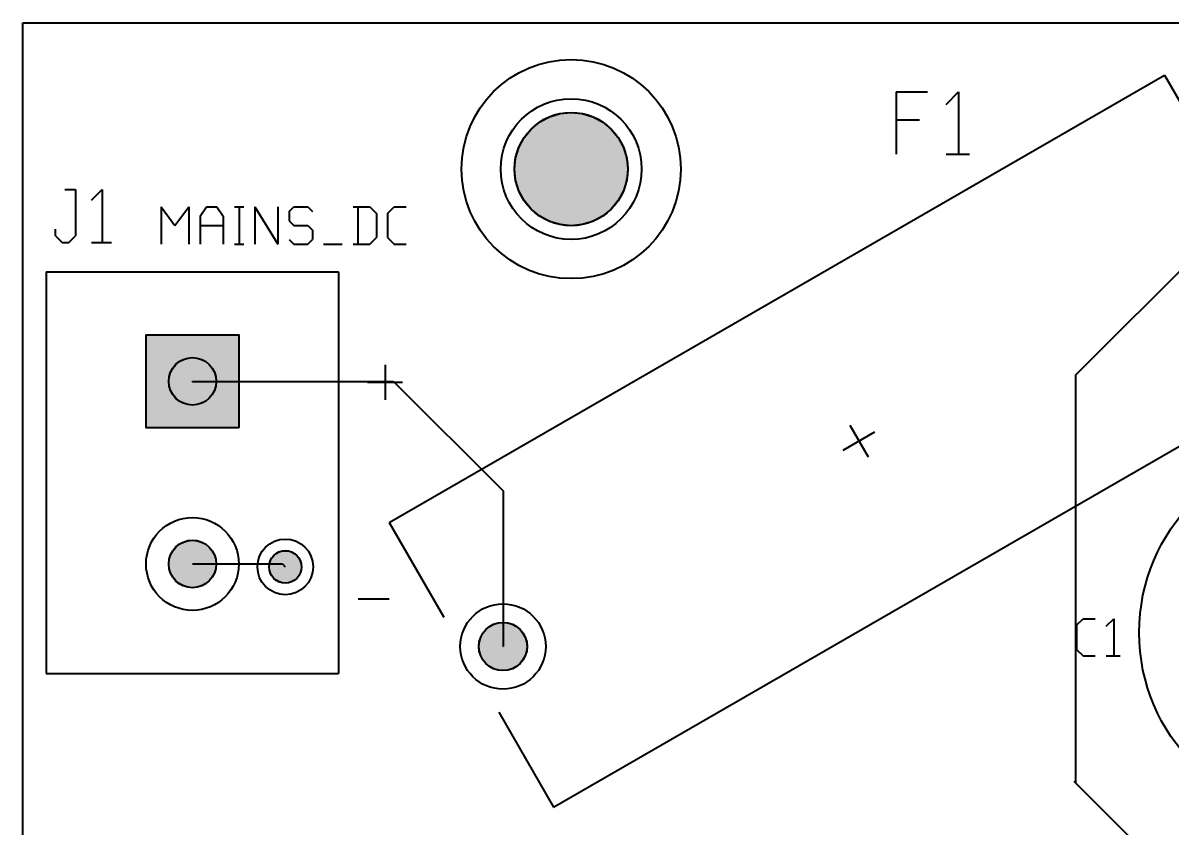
# Model space of a CAD drawing. Header units: millimetres. Extents: x 2.5 to 94, y 2.7 to 61.7.
# Drawn here: x 2.46 to 33.9, y 39.69 to 61.73 of the extents above; entities that cross this region are included whole.
import ezdxf

# ---------------------------------------------------------------- set-up
doc = ezdxf.new("R2010")
doc.units = ezdxf.units.MM
for name, color, linetype in [('bottom_copper', 7, 'Continuous'), ('bottom_silk', 7, 'Continuous'), ('drill_plated', 7, 'Continuous'), ('outline', 7, 'Continuous'), ('top_copper', 7, 'Continuous'), ('top_silk', 7, 'Continuous')]:
    doc.layers.add(name, color=color, linetype=linetype)

msp = doc.modelspace()

# ---------------------------------------------------------------- hatches: boundary and pattern name
at = {"layer": 'bottom_copper', "lineweight": 40}
for points in [[(18.978, 57.426), (18.89, 57.135), (18.747, 56.867), (18.554, 56.632), (18.319, 56.439), (18.051, 56.296), (17.76, 56.208), (17.458, 56.178), (17.156, 56.208), (16.865, 56.296), (16.597, 56.439), (16.362, 56.632), (16.169, 56.867), (16.026, 57.135), (15.938, 57.426), (15.908, 57.728), (15.938, 58.03), (16.026, 58.321), (16.169, 58.589), (16.362, 58.824), (16.597, 59.017), (16.865, 59.16), (17.156, 59.248), (17.458, 59.278), (17.76, 59.248), (18.051, 59.16), (18.319, 59.017), (18.554, 58.824), (18.747, 58.589), (18.89, 58.321), (18.978, 58.03), (19.008, 57.728), (18.978, 57.426)], [(8.366, 50.646), (5.826, 50.646), (5.826, 53.186), (8.366, 53.186), (8.366, 50.646)], [(7.734, 51.789), (7.697, 51.667), (7.636, 51.555), (7.556, 51.456), (7.457, 51.376), (7.345, 51.315), (7.223, 51.278), (7.096, 51.266), (6.969, 51.278), (6.847, 51.315), (6.735, 51.376), (6.636, 51.456), (6.556, 51.555), (6.495, 51.667), (6.458, 51.789), (6.446, 51.916), (6.458, 52.043), (6.495, 52.165), (6.556, 52.277), (6.636, 52.376), (6.735, 52.456), (6.847, 52.517), (6.969, 52.554), (7.096, 52.566), (7.223, 52.554), (7.345, 52.517), (7.457, 52.456), (7.556, 52.376), (7.636, 52.277), (7.697, 52.165), (7.734, 52.043), (7.746, 51.916), (7.734, 51.789)], [(7.734, 46.789), (7.697, 46.667), (7.636, 46.555), (7.556, 46.456), (7.457, 46.376), (7.345, 46.315), (7.223, 46.278), (7.096, 46.266), (6.969, 46.278), (6.847, 46.315), (6.735, 46.376), (6.636, 46.456), (6.556, 46.555), (6.495, 46.667), (6.458, 46.789), (6.446, 46.916), (6.458, 47.043), (6.495, 47.165), (6.556, 47.277), (6.636, 47.376), (6.735, 47.456), (6.847, 47.517), (6.969, 47.554), (7.096, 47.566), (7.223, 47.554), (7.345, 47.517), (7.457, 47.456), (7.556, 47.376), (7.636, 47.277), (7.697, 47.165), (7.734, 47.043), (7.746, 46.916), (7.734, 46.789)], [(10.072, 46.749), (10.047, 46.666), (10.006, 46.589), (9.95, 46.522), (9.883, 46.466), (9.806, 46.425), (9.723, 46.4), (9.636, 46.392), (9.549, 46.4), (9.466, 46.425), (9.389, 46.466), (9.322, 46.522), (9.266, 46.589), (9.225, 46.666), (9.2, 46.749), (9.191, 46.836), (9.2, 46.923), (9.225, 47.006), (9.266, 47.083), (9.322, 47.15), (9.389, 47.206), (9.466, 47.247), (9.549, 47.272), (9.636, 47.281), (9.723, 47.272), (9.806, 47.247), (9.883, 47.206), (9.95, 47.15), (10.006, 47.083), (10.047, 47.006), (10.072, 46.923), (10.081, 46.836), (10.072, 46.749)], [(16.241, 44.527), (16.203, 44.403), (16.142, 44.289), (16.06, 44.189), (15.96, 44.107), (15.846, 44.046), (15.722, 44.008), (15.593, 43.995), (15.464, 44.008), (15.34, 44.046), (15.226, 44.107), (15.126, 44.189), (15.044, 44.289), (14.983, 44.403), (14.945, 44.527), (14.933, 44.656), (14.945, 44.785), (14.983, 44.909), (15.044, 45.023), (15.126, 45.123), (15.226, 45.205), (15.34, 45.266), (15.464, 45.304), (15.593, 45.316), (15.722, 45.304), (15.846, 45.266), (15.96, 45.205), (16.06, 45.123), (16.142, 45.023), (16.203, 44.909), (16.241, 44.785), (16.253, 44.656), (16.241, 44.527)]]:
    msp.add_hatch(color=7, dxfattribs=at).paths.add_polyline_path(points, flags=0)
at = {"layer": 'drill_plated', "lineweight": 40}
for points in [[(18.978, 57.426), (18.89, 57.135), (18.747, 56.867), (18.554, 56.632), (18.319, 56.439), (18.051, 56.296), (17.76, 56.208), (17.458, 56.178), (17.156, 56.208), (16.865, 56.296), (16.597, 56.439), (16.362, 56.632), (16.169, 56.867), (16.026, 57.135), (15.938, 57.426), (15.908, 57.728), (15.938, 58.03), (16.026, 58.321), (16.169, 58.589), (16.362, 58.824), (16.597, 59.017), (16.865, 59.16), (17.156, 59.248), (17.458, 59.278), (17.76, 59.248), (18.051, 59.16), (18.319, 59.017), (18.554, 58.824), (18.747, 58.589), (18.89, 58.321), (18.978, 58.03), (19.008, 57.728), (18.978, 57.426)], [(7.734, 51.789), (7.697, 51.667), (7.636, 51.555), (7.556, 51.456), (7.457, 51.376), (7.345, 51.315), (7.223, 51.278), (7.096, 51.266), (6.969, 51.278), (6.847, 51.315), (6.735, 51.376), (6.636, 51.456), (6.556, 51.555), (6.495, 51.667), (6.458, 51.789), (6.446, 51.916), (6.458, 52.043), (6.495, 52.165), (6.556, 52.277), (6.636, 52.376), (6.735, 52.456), (6.847, 52.517), (6.969, 52.554), (7.096, 52.566), (7.223, 52.554), (7.345, 52.517), (7.457, 52.456), (7.556, 52.376), (7.636, 52.277), (7.697, 52.165), (7.734, 52.043), (7.746, 51.916), (7.734, 51.789)], [(7.734, 46.789), (7.697, 46.667), (7.636, 46.555), (7.556, 46.456), (7.457, 46.376), (7.345, 46.315), (7.223, 46.278), (7.096, 46.266), (6.969, 46.278), (6.847, 46.315), (6.735, 46.376), (6.636, 46.456), (6.556, 46.555), (6.495, 46.667), (6.458, 46.789), (6.446, 46.916), (6.458, 47.043), (6.495, 47.165), (6.556, 47.277), (6.636, 47.376), (6.735, 47.456), (6.847, 47.517), (6.969, 47.554), (7.096, 47.566), (7.223, 47.554), (7.345, 47.517), (7.457, 47.456), (7.556, 47.376), (7.636, 47.277), (7.697, 47.165), (7.734, 47.043), (7.746, 46.916), (7.734, 46.789)], [(10.072, 46.749), (10.047, 46.666), (10.006, 46.589), (9.95, 46.522), (9.883, 46.466), (9.806, 46.425), (9.723, 46.4), (9.636, 46.392), (9.549, 46.4), (9.466, 46.425), (9.389, 46.466), (9.322, 46.522), (9.266, 46.589), (9.225, 46.666), (9.2, 46.749), (9.191, 46.836), (9.2, 46.923), (9.225, 47.006), (9.266, 47.083), (9.322, 47.15), (9.389, 47.206), (9.466, 47.247), (9.549, 47.272), (9.636, 47.281), (9.723, 47.272), (9.806, 47.247), (9.883, 47.206), (9.95, 47.15), (10.006, 47.083), (10.047, 47.006), (10.072, 46.923), (10.081, 46.836), (10.072, 46.749)], [(16.241, 44.527), (16.203, 44.403), (16.142, 44.289), (16.06, 44.189), (15.96, 44.107), (15.846, 44.046), (15.722, 44.008), (15.593, 43.995), (15.464, 44.008), (15.34, 44.046), (15.226, 44.107), (15.126, 44.189), (15.044, 44.289), (14.983, 44.403), (14.945, 44.527), (14.933, 44.656), (14.945, 44.785), (14.983, 44.909), (15.044, 45.023), (15.126, 45.123), (15.226, 45.205), (15.34, 45.266), (15.464, 45.304), (15.593, 45.316), (15.722, 45.304), (15.846, 45.266), (15.96, 45.205), (16.06, 45.123), (16.142, 45.023), (16.203, 44.909), (16.241, 44.785), (16.253, 44.656), (16.241, 44.527)]]:
    msp.add_hatch(color=7, dxfattribs=at).paths.add_polyline_path(points, flags=0)
at = {"layer": 'top_copper', "lineweight": 40}
for points in [[(18.978, 57.426), (18.89, 57.135), (18.747, 56.867), (18.554, 56.632), (18.319, 56.439), (18.051, 56.296), (17.76, 56.208), (17.458, 56.178), (17.156, 56.208), (16.865, 56.296), (16.597, 56.439), (16.362, 56.632), (16.169, 56.867), (16.026, 57.135), (15.938, 57.426), (15.908, 57.728), (15.938, 58.03), (16.026, 58.321), (16.169, 58.589), (16.362, 58.824), (16.597, 59.017), (16.865, 59.16), (17.156, 59.248), (17.458, 59.278), (17.76, 59.248), (18.051, 59.16), (18.319, 59.017), (18.554, 58.824), (18.747, 58.589), (18.89, 58.321), (18.978, 58.03), (19.008, 57.728), (18.978, 57.426)], [(8.366, 50.646), (5.826, 50.646), (5.826, 53.186), (8.366, 53.186), (8.366, 50.646)], [(7.734, 51.789), (7.697, 51.667), (7.636, 51.555), (7.556, 51.456), (7.457, 51.376), (7.345, 51.315), (7.223, 51.278), (7.096, 51.266), (6.969, 51.278), (6.847, 51.315), (6.735, 51.376), (6.636, 51.456), (6.556, 51.555), (6.495, 51.667), (6.458, 51.789), (6.446, 51.916), (6.458, 52.043), (6.495, 52.165), (6.556, 52.277), (6.636, 52.376), (6.735, 52.456), (6.847, 52.517), (6.969, 52.554), (7.096, 52.566), (7.223, 52.554), (7.345, 52.517), (7.457, 52.456), (7.556, 52.376), (7.636, 52.277), (7.697, 52.165), (7.734, 52.043), (7.746, 51.916), (7.734, 51.789)], [(7.734, 46.789), (7.697, 46.667), (7.636, 46.555), (7.556, 46.456), (7.457, 46.376), (7.345, 46.315), (7.223, 46.278), (7.096, 46.266), (6.969, 46.278), (6.847, 46.315), (6.735, 46.376), (6.636, 46.456), (6.556, 46.555), (6.495, 46.667), (6.458, 46.789), (6.446, 46.916), (6.458, 47.043), (6.495, 47.165), (6.556, 47.277), (6.636, 47.376), (6.735, 47.456), (6.847, 47.517), (6.969, 47.554), (7.096, 47.566), (7.223, 47.554), (7.345, 47.517), (7.457, 47.456), (7.556, 47.376), (7.636, 47.277), (7.697, 47.165), (7.734, 47.043), (7.746, 46.916), (7.734, 46.789)], [(10.072, 46.749), (10.047, 46.666), (10.006, 46.589), (9.95, 46.522), (9.883, 46.466), (9.806, 46.425), (9.723, 46.4), (9.636, 46.392), (9.549, 46.4), (9.466, 46.425), (9.389, 46.466), (9.322, 46.522), (9.266, 46.589), (9.225, 46.666), (9.2, 46.749), (9.191, 46.836), (9.2, 46.923), (9.225, 47.006), (9.266, 47.083), (9.322, 47.15), (9.389, 47.206), (9.466, 47.247), (9.549, 47.272), (9.636, 47.281), (9.723, 47.272), (9.806, 47.247), (9.883, 47.206), (9.95, 47.15), (10.006, 47.083), (10.047, 47.006), (10.072, 46.923), (10.081, 46.836), (10.072, 46.749)], [(16.241, 44.527), (16.203, 44.403), (16.142, 44.289), (16.06, 44.189), (15.96, 44.107), (15.846, 44.046), (15.722, 44.008), (15.593, 43.995), (15.464, 44.008), (15.34, 44.046), (15.226, 44.107), (15.126, 44.189), (15.044, 44.289), (14.983, 44.403), (14.945, 44.527), (14.933, 44.656), (14.945, 44.785), (14.983, 44.909), (15.044, 45.023), (15.126, 45.123), (15.226, 45.205), (15.34, 45.266), (15.464, 45.304), (15.593, 45.316), (15.722, 45.304), (15.846, 45.266), (15.96, 45.205), (16.06, 45.123), (16.142, 45.023), (16.203, 44.909), (16.241, 44.785), (16.253, 44.656), (16.241, 44.527)]]:
    msp.add_hatch(color=7, dxfattribs=at).paths.add_polyline_path(points, flags=0)

# ---------------------------------------------------------------- linework, layer by layer
at = {"layer": 'bottom_copper', "color": 7, "lineweight": 40}
for p, q in [((5.826, 53.186), (8.366, 53.186)), ((5.826, 50.646), (5.826, 53.186)), ((8.366, 53.186), (8.366, 50.646)), ((8.366, 50.646), (5.826, 50.646))]:
    msp.add_line(p, q, dxfattribs=at)
for points in [[(18.978, 57.426), (18.89, 57.135), (18.747, 56.867), (18.554, 56.632), (18.319, 56.439), (18.051, 56.296), (17.76, 56.208), (17.458, 56.178), (17.156, 56.208), (16.865, 56.296), (16.597, 56.439), (16.362, 56.632), (16.169, 56.867), (16.026, 57.135), (15.938, 57.426), (15.908, 57.728), (15.938, 58.03), (16.026, 58.321), (16.169, 58.589), (16.362, 58.824), (16.597, 59.017), (16.865, 59.16), (17.156, 59.248), (17.458, 59.278), (17.76, 59.248), (18.051, 59.16), (18.319, 59.017), (18.554, 58.824), (18.747, 58.589), (18.89, 58.321), (18.978, 58.03), (19.008, 57.728), (18.978, 57.426)], [(8.366, 50.646), (5.826, 50.646), (5.826, 53.186), (8.366, 53.186), (8.366, 50.646)], [(7.734, 51.789), (7.697, 51.667), (7.636, 51.555), (7.556, 51.456), (7.457, 51.376), (7.345, 51.315), (7.223, 51.278), (7.096, 51.266), (6.969, 51.278), (6.847, 51.315), (6.735, 51.376), (6.636, 51.456), (6.556, 51.555), (6.495, 51.667), (6.458, 51.789), (6.446, 51.916), (6.458, 52.043), (6.495, 52.165), (6.556, 52.277), (6.636, 52.376), (6.735, 52.456), (6.847, 52.517), (6.969, 52.554), (7.096, 52.566), (7.223, 52.554), (7.345, 52.517), (7.457, 52.456), (7.556, 52.376), (7.636, 52.277), (7.697, 52.165), (7.734, 52.043), (7.746, 51.916), (7.734, 51.789)], [(7.734, 46.789), (7.697, 46.667), (7.636, 46.555), (7.556, 46.456), (7.457, 46.376), (7.345, 46.315), (7.223, 46.278), (7.096, 46.266), (6.969, 46.278), (6.847, 46.315), (6.735, 46.376), (6.636, 46.456), (6.556, 46.555), (6.495, 46.667), (6.458, 46.789), (6.446, 46.916), (6.458, 47.043), (6.495, 47.165), (6.556, 47.277), (6.636, 47.376), (6.735, 47.456), (6.847, 47.517), (6.969, 47.554), (7.096, 47.566), (7.223, 47.554), (7.345, 47.517), (7.457, 47.456), (7.556, 47.376), (7.636, 47.277), (7.697, 47.165), (7.734, 47.043), (7.746, 46.916), (7.734, 46.789)], [(10.072, 46.749), (10.047, 46.666), (10.006, 46.589), (9.95, 46.522), (9.883, 46.466), (9.806, 46.425), (9.723, 46.4), (9.636, 46.392), (9.549, 46.4), (9.466, 46.425), (9.389, 46.466), (9.322, 46.522), (9.266, 46.589), (9.225, 46.666), (9.2, 46.749), (9.191, 46.836), (9.2, 46.923), (9.225, 47.006), (9.266, 47.083), (9.322, 47.15), (9.389, 47.206), (9.466, 47.247), (9.549, 47.272), (9.636, 47.281), (9.723, 47.272), (9.806, 47.247), (9.883, 47.206), (9.95, 47.15), (10.006, 47.083), (10.047, 47.006), (10.072, 46.923), (10.081, 46.836), (10.072, 46.749)], [(16.241, 44.527), (16.203, 44.403), (16.142, 44.289), (16.06, 44.189), (15.96, 44.107), (15.846, 44.046), (15.722, 44.008), (15.593, 43.995), (15.464, 44.008), (15.34, 44.046), (15.226, 44.107), (15.126, 44.189), (15.044, 44.289), (14.983, 44.403), (14.945, 44.527), (14.933, 44.656), (14.945, 44.785), (14.983, 44.909), (15.044, 45.023), (15.126, 45.123), (15.226, 45.205), (15.34, 45.266), (15.464, 45.304), (15.593, 45.316), (15.722, 45.304), (15.846, 45.266), (15.96, 45.205), (16.06, 45.123), (16.142, 45.023), (16.203, 44.909), (16.241, 44.785), (16.253, 44.656), (16.241, 44.527)]]:
    msp.add_lwpolyline(points, close=True, dxfattribs=at)
for centre, major_axis in [((17.458, 57.728), (1.927, 0)), ((17.458, 57.728), (1.55, 0)), ((7.096, 51.916), (0.65, 0)), ((7.096, 46.916), (1.27, 0)), ((7.096, 46.916), (0.65, 0)), ((9.636, 46.836), (0.762, 0)), ((9.636, 46.836), (0.444, 0)), ((15.593, 44.656), (1.168, 0)), ((15.593, 44.656), (0.66, 0))]:
    msp.add_ellipse(centre, major_axis=major_axis, ratio=1, dxfattribs=at)
at = {"layer": 'bottom_silk', "color": 7, "lineweight": 40}
for p, q in [((2.458, 2.728), (2.458, 61.728)), ((2.458, 61.728), (93.958, 61.728))]:
    msp.add_line(p, q, dxfattribs=at)
at = {"layer": 'drill_plated', "color": 7, "lineweight": 40}
for points in [[(18.978, 57.426), (18.89, 57.135), (18.747, 56.867), (18.554, 56.632), (18.319, 56.439), (18.051, 56.296), (17.76, 56.208), (17.458, 56.178), (17.156, 56.208), (16.865, 56.296), (16.597, 56.439), (16.362, 56.632), (16.169, 56.867), (16.026, 57.135), (15.938, 57.426), (15.908, 57.728), (15.938, 58.03), (16.026, 58.321), (16.169, 58.589), (16.362, 58.824), (16.597, 59.017), (16.865, 59.16), (17.156, 59.248), (17.458, 59.278), (17.76, 59.248), (18.051, 59.16), (18.319, 59.017), (18.554, 58.824), (18.747, 58.589), (18.89, 58.321), (18.978, 58.03), (19.008, 57.728), (18.978, 57.426)], [(7.734, 51.789), (7.697, 51.667), (7.636, 51.555), (7.556, 51.456), (7.457, 51.376), (7.345, 51.315), (7.223, 51.278), (7.096, 51.266), (6.969, 51.278), (6.847, 51.315), (6.735, 51.376), (6.636, 51.456), (6.556, 51.555), (6.495, 51.667), (6.458, 51.789), (6.446, 51.916), (6.458, 52.043), (6.495, 52.165), (6.556, 52.277), (6.636, 52.376), (6.735, 52.456), (6.847, 52.517), (6.969, 52.554), (7.096, 52.566), (7.223, 52.554), (7.345, 52.517), (7.457, 52.456), (7.556, 52.376), (7.636, 52.277), (7.697, 52.165), (7.734, 52.043), (7.746, 51.916), (7.734, 51.789)], [(7.734, 46.789), (7.697, 46.667), (7.636, 46.555), (7.556, 46.456), (7.457, 46.376), (7.345, 46.315), (7.223, 46.278), (7.096, 46.266), (6.969, 46.278), (6.847, 46.315), (6.735, 46.376), (6.636, 46.456), (6.556, 46.555), (6.495, 46.667), (6.458, 46.789), (6.446, 46.916), (6.458, 47.043), (6.495, 47.165), (6.556, 47.277), (6.636, 47.376), (6.735, 47.456), (6.847, 47.517), (6.969, 47.554), (7.096, 47.566), (7.223, 47.554), (7.345, 47.517), (7.457, 47.456), (7.556, 47.376), (7.636, 47.277), (7.697, 47.165), (7.734, 47.043), (7.746, 46.916), (7.734, 46.789)], [(10.072, 46.749), (10.047, 46.666), (10.006, 46.589), (9.95, 46.522), (9.883, 46.466), (9.806, 46.425), (9.723, 46.4), (9.636, 46.392), (9.549, 46.4), (9.466, 46.425), (9.389, 46.466), (9.322, 46.522), (9.266, 46.589), (9.225, 46.666), (9.2, 46.749), (9.191, 46.836), (9.2, 46.923), (9.225, 47.006), (9.266, 47.083), (9.322, 47.15), (9.389, 47.206), (9.466, 47.247), (9.549, 47.272), (9.636, 47.281), (9.723, 47.272), (9.806, 47.247), (9.883, 47.206), (9.95, 47.15), (10.006, 47.083), (10.047, 47.006), (10.072, 46.923), (10.081, 46.836), (10.072, 46.749)], [(16.241, 44.527), (16.203, 44.403), (16.142, 44.289), (16.06, 44.189), (15.96, 44.107), (15.846, 44.046), (15.722, 44.008), (15.593, 43.995), (15.464, 44.008), (15.34, 44.046), (15.226, 44.107), (15.126, 44.189), (15.044, 44.289), (14.983, 44.403), (14.945, 44.527), (14.933, 44.656), (14.945, 44.785), (14.983, 44.909), (15.044, 45.023), (15.126, 45.123), (15.226, 45.205), (15.34, 45.266), (15.464, 45.304), (15.593, 45.316), (15.722, 45.304), (15.846, 45.266), (15.96, 45.205), (16.06, 45.123), (16.142, 45.023), (16.203, 44.909), (16.241, 44.785), (16.253, 44.656), (16.241, 44.527)]]:
    msp.add_lwpolyline(points, close=True, dxfattribs=at)
for centre, major_axis in [((17.458, 57.728), (1.55, 0)), ((7.096, 51.916), (0.65, 0)), ((7.096, 46.916), (0.65, 0)), ((9.636, 46.836), (0.444, 0)), ((15.593, 44.656), (0.66, 0))]:
    msp.add_ellipse(centre, major_axis=major_axis, ratio=1, dxfattribs=at)
at = {"layer": 'outline', "color": 7, "lineweight": 40}
for p, q in [((2.458, 2.728), (2.458, 61.728)), ((2.458, 61.728), (93.958, 61.728))]:
    msp.add_line(p, q, dxfattribs=at)
at = {"layer": 'top_copper', "color": 7, "lineweight": 40}
for p, q in [((31.27, 52.097), (35.079, 55.906)), ((5.826, 53.186), (8.366, 53.186)), ((5.826, 50.646), (5.826, 53.186)), ((8.366, 53.186), (8.366, 50.646)), ((7.086, 51.906), (7.096, 51.916)), ((7.096, 51.916), (12.596, 51.916)), ((12.596, 51.916), (15.596, 48.916)), ((31.27, 40.916), (31.27, 52.097)), ((8.366, 50.646), (5.826, 50.646)), ((15.596, 48.916), (15.596, 44.659)), ((7.096, 46.916), (9.556, 46.916)), ((9.556, 46.916), (9.636, 46.836)), ((15.596, 44.659), (15.593, 44.656)), ((31.214, 40.972), (33.881, 38.305))]:
    msp.add_line(p, q, dxfattribs=at)
for points in [[(18.978, 57.426), (18.89, 57.135), (18.747, 56.867), (18.554, 56.632), (18.319, 56.439), (18.051, 56.296), (17.76, 56.208), (17.458, 56.178), (17.156, 56.208), (16.865, 56.296), (16.597, 56.439), (16.362, 56.632), (16.169, 56.867), (16.026, 57.135), (15.938, 57.426), (15.908, 57.728), (15.938, 58.03), (16.026, 58.321), (16.169, 58.589), (16.362, 58.824), (16.597, 59.017), (16.865, 59.16), (17.156, 59.248), (17.458, 59.278), (17.76, 59.248), (18.051, 59.16), (18.319, 59.017), (18.554, 58.824), (18.747, 58.589), (18.89, 58.321), (18.978, 58.03), (19.008, 57.728), (18.978, 57.426)], [(8.366, 50.646), (5.826, 50.646), (5.826, 53.186), (8.366, 53.186), (8.366, 50.646)], [(7.734, 51.789), (7.697, 51.667), (7.636, 51.555), (7.556, 51.456), (7.457, 51.376), (7.345, 51.315), (7.223, 51.278), (7.096, 51.266), (6.969, 51.278), (6.847, 51.315), (6.735, 51.376), (6.636, 51.456), (6.556, 51.555), (6.495, 51.667), (6.458, 51.789), (6.446, 51.916), (6.458, 52.043), (6.495, 52.165), (6.556, 52.277), (6.636, 52.376), (6.735, 52.456), (6.847, 52.517), (6.969, 52.554), (7.096, 52.566), (7.223, 52.554), (7.345, 52.517), (7.457, 52.456), (7.556, 52.376), (7.636, 52.277), (7.697, 52.165), (7.734, 52.043), (7.746, 51.916), (7.734, 51.789)], [(7.734, 46.789), (7.697, 46.667), (7.636, 46.555), (7.556, 46.456), (7.457, 46.376), (7.345, 46.315), (7.223, 46.278), (7.096, 46.266), (6.969, 46.278), (6.847, 46.315), (6.735, 46.376), (6.636, 46.456), (6.556, 46.555), (6.495, 46.667), (6.458, 46.789), (6.446, 46.916), (6.458, 47.043), (6.495, 47.165), (6.556, 47.277), (6.636, 47.376), (6.735, 47.456), (6.847, 47.517), (6.969, 47.554), (7.096, 47.566), (7.223, 47.554), (7.345, 47.517), (7.457, 47.456), (7.556, 47.376), (7.636, 47.277), (7.697, 47.165), (7.734, 47.043), (7.746, 46.916), (7.734, 46.789)], [(10.072, 46.749), (10.047, 46.666), (10.006, 46.589), (9.95, 46.522), (9.883, 46.466), (9.806, 46.425), (9.723, 46.4), (9.636, 46.392), (9.549, 46.4), (9.466, 46.425), (9.389, 46.466), (9.322, 46.522), (9.266, 46.589), (9.225, 46.666), (9.2, 46.749), (9.191, 46.836), (9.2, 46.923), (9.225, 47.006), (9.266, 47.083), (9.322, 47.15), (9.389, 47.206), (9.466, 47.247), (9.549, 47.272), (9.636, 47.281), (9.723, 47.272), (9.806, 47.247), (9.883, 47.206), (9.95, 47.15), (10.006, 47.083), (10.047, 47.006), (10.072, 46.923), (10.081, 46.836), (10.072, 46.749)], [(16.241, 44.527), (16.203, 44.403), (16.142, 44.289), (16.06, 44.189), (15.96, 44.107), (15.846, 44.046), (15.722, 44.008), (15.593, 43.995), (15.464, 44.008), (15.34, 44.046), (15.226, 44.107), (15.126, 44.189), (15.044, 44.289), (14.983, 44.403), (14.945, 44.527), (14.933, 44.656), (14.945, 44.785), (14.983, 44.909), (15.044, 45.023), (15.126, 45.123), (15.226, 45.205), (15.34, 45.266), (15.464, 45.304), (15.593, 45.316), (15.722, 45.304), (15.846, 45.266), (15.96, 45.205), (16.06, 45.123), (16.142, 45.023), (16.203, 44.909), (16.241, 44.785), (16.253, 44.656), (16.241, 44.527)]]:
    msp.add_lwpolyline(points, close=True, dxfattribs=at)
for centre, major_axis in [((17.458, 57.728), (1.927, 0)), ((17.458, 57.728), (1.55, 0)), ((7.096, 51.916), (0.65, 0)), ((7.096, 46.916), (1.27, 0)), ((7.096, 46.916), (0.65, 0)), ((9.636, 46.836), (0.762, 0)), ((9.636, 46.836), (0.444, 0)), ((15.593, 44.656), (1.168, 0)), ((15.593, 44.656), (0.66, 0))]:
    msp.add_ellipse(centre, major_axis=major_axis, ratio=1, dxfattribs=at)
at = {"layer": 'top_silk', "color": 7, "lineweight": 40}
for p, q in [((2.458, 2.728), (2.458, 61.728)), ((2.458, 61.728), (93.958, 61.728)), ((12.477, 48.053), (33.695, 60.303)), ((33.695, 60.303), (35.195, 57.705)), ((26.352, 59.841), (26.352, 58.134)), ((26.352, 59.841), (27.205, 59.841)), ((27.718, 59.5), (28.059, 59.841)), ((28.059, 59.841), (28.059, 58.134)), ((26.352, 59.073), (26.992, 59.073)), ((27.718, 58.134), (28.358, 58.134)), ((3.606, 57.171), (3.896, 57.171)), ((3.896, 57.171), (3.896, 55.9)), ((4.332, 56.881), (4.623, 57.171)), ((4.623, 57.171), (4.623, 55.718)), ((6.236, 56.69), (6.236, 55.674)), ((6.236, 56.69), (6.617, 56.182)), ((6.617, 56.182), (6.998, 56.69)), ((6.998, 56.69), (6.998, 55.674)), ((7.303, 56.436), (7.481, 56.69)), ((7.481, 56.69), (7.76, 56.69)), ((7.76, 56.69), (7.938, 56.436)), ((8.243, 56.69), (8.497, 56.69)), ((8.37, 56.69), (8.37, 55.674)), ((8.801, 56.69), (8.801, 55.674)), ((8.801, 56.69), (9.436, 55.674)), ((9.436, 56.69), (9.436, 55.674)), ((9.741, 56.563), (9.868, 56.69)), ((9.868, 56.69), (10.249, 56.69)), ((10.249, 56.69), (10.376, 56.563)), ((11.494, 56.69), (11.951, 56.69)), ((11.621, 56.69), (11.621, 55.674)), ((11.951, 56.69), (12.129, 56.512)), ((12.434, 56.512), (12.611, 56.69)), ((12.611, 56.69), (12.942, 56.69)), ((7.303, 56.436), (7.303, 55.674)), ((7.938, 56.436), (7.938, 55.674)), ((9.741, 56.563), (9.741, 56.309)), ((9.741, 56.309), (9.868, 56.182)), ((12.129, 56.512), (12.129, 55.852)), ((12.434, 56.512), (12.434, 55.852)), ((3.352, 55.9), (3.352, 56.081)), ((7.303, 56.182), (7.938, 56.182)), ((9.868, 56.182), (10.249, 56.182)), ((10.249, 56.182), (10.376, 56.055)), ((10.376, 56.055), (10.376, 55.801)), ((3.352, 55.9), (3.533, 55.718)), ((3.533, 55.718), (3.715, 55.718)), ((3.715, 55.718), (3.896, 55.9)), ((4.332, 55.718), (4.877, 55.718)), ((8.243, 55.674), (8.497, 55.674)), ((9.741, 55.801), (9.868, 55.674)), ((9.868, 55.674), (10.249, 55.674)), ((10.249, 55.674), (10.376, 55.801)), ((10.681, 55.674), (11.189, 55.674)), ((11.494, 55.674), (11.951, 55.674)), ((11.951, 55.674), (12.129, 55.852)), ((12.434, 55.852), (12.611, 55.674)), ((12.611, 55.674), (12.942, 55.674)), ((3.096, 54.916), (3.096, 43.916)), ((3.096, 54.916), (11.096, 54.916)), ((11.096, 54.916), (11.096, 43.916)), ((16.977, 40.259), (38.195, 52.509)), ((12.366, 52.367), (12.366, 51.412)), ((11.888, 51.889), (12.843, 51.889)), ((25.086, 50.714), (25.586, 49.848)), ((24.903, 50.031), (25.769, 50.531)), ((12.477, 48.053), (13.977, 45.455)), ((11.634, 45.961), (12.477, 45.961)), ((31.288, 45.238), (31.466, 45.416)), ((31.466, 45.416), (31.796, 45.416)), ((32.101, 45.213), (32.304, 45.416)), ((32.304, 45.416), (32.304, 44.4)), ((31.288, 45.238), (31.288, 44.578)), ((31.288, 44.578), (31.466, 44.4)), ((31.466, 44.4), (31.796, 44.4)), ((32.101, 44.4), (32.482, 44.4)), ((3.096, 43.916), (11.096, 43.916)), ((15.477, 42.857), (16.977, 40.259))]:
    msp.add_line(p, q, dxfattribs=at)
for centre, major_axis in [((17.458, 57.728), (3, 0)), ((38.082, 45.036), (5.08, 0))]:
    msp.add_ellipse(centre, major_axis=major_axis, ratio=1, dxfattribs=at)

doc.saveas('drawing.dxf')
